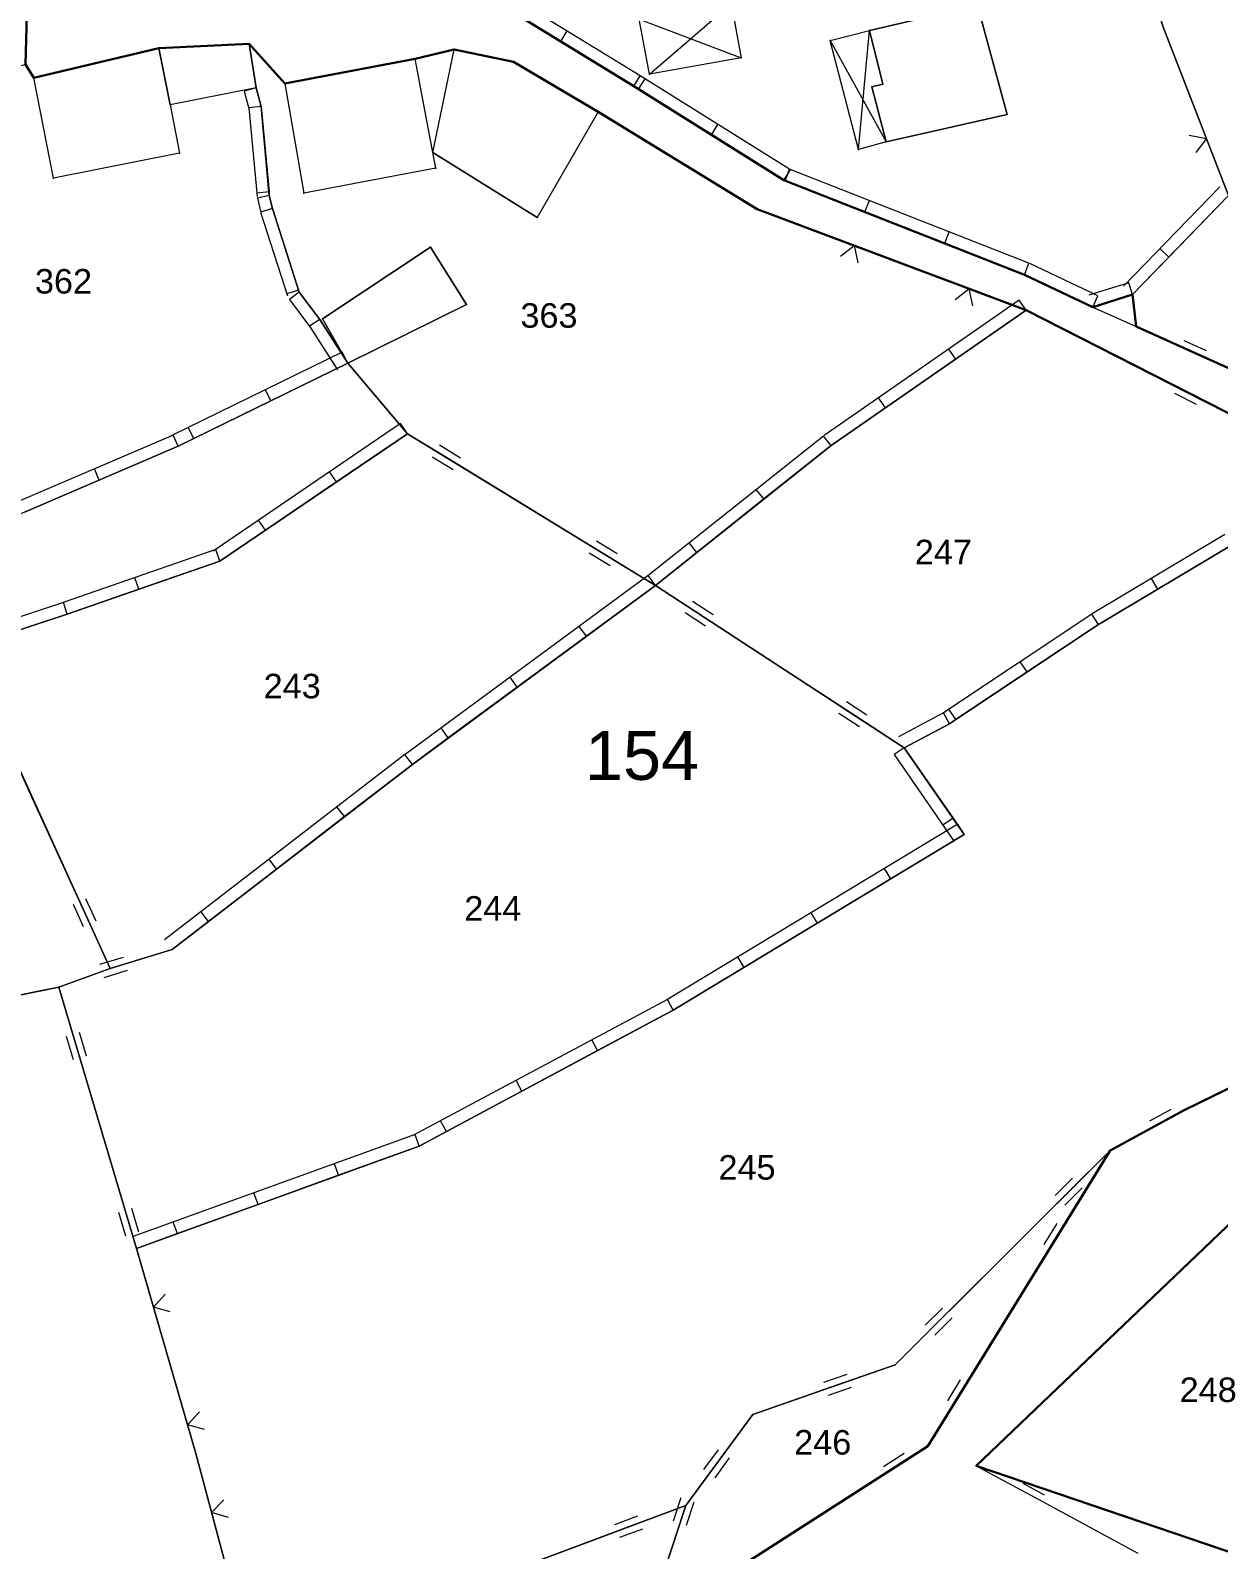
# Model space of a CAD drawing. Header units: millimetres. Extents: x 615240 to 617330, y 4151758 to 4153557.
# Drawn here: x 615600.4 to 615697.4, y 4152303.6 to 4152427.7 of the extents above; entities that cross this region are included whole.
import ezdxf
from ezdxf.xclip import XClip

# ---------------------------------------------------------------- set-up
doc = ezdxf.new("R2010")
doc.units = ezdxf.units.MM
doc.header["$XCLIPFRAME"] = 2
for name, color, linetype, lineweight in [('02_ADA_ALN_YENI', 7, 'Continuous', 30), ('02_ADA_NO_YENI', 18, 'Continuous', 0), ('03_PARSEL_ALN_ESKI', 18, 'Continuous', 0), ('03_PARSEL_ALN_YENI', 171, 'Continuous', 0), ('03_PARSEL_NO_ESKI', 5, 'Continuous', 0), ('03_PARSEL_SNR_YENI', 5, 'Continuous', 0), ('04_YAPI_ALN_TSCLSIZ', 18, 'Continuous', 0), ('04_YAPI_SNR_TSCL', 232, 'Continuous', 0), ('04_YAPI_SNR_TSCLSZ', 77, 'Continuous', 0), ('06_DETAY_SNR_KROKI', 4, 'Continuous', 0), ('07_SNRTIP_GECERLI', 30, 'Continuous', 0), ('07_SNRTIP_SABIT', 18, 'Continuous', 0), ('NOKTA_PARSEL_YENI', 30, 'Continuous', 0), ('NOKTA_YAPI_TSCL', 232, 'Continuous', 0), ('NOKTA_YAPI_TSCLSIZ', 77, 'Continuous', 0)]:
    doc.layers.add(name, color=color, linetype=linetype, lineweight=lineweight)
doc.styles.get("Standard").update_dxf_attribs({"font": 'Arial'})

# ---------------------------------------------------------------- blocks, each defined once
blk = doc.blocks.new('fggg')
at = {"layer": '02_ADA_ALN_YENI', "color": 252}
for points in [[(615700.6, 4152398.98, 0), (615690.65, 4152403.47, 0), (615690.33, 4152406.08, 0), (615687.09, 4152405.07, 0), (615681.53, 4152407.71, 0), (615661.89, 4152415.42, 0), (615649.63, 4152423.09, 0), (615640.24, 4152428.84, 0), (615632.8, 4152449.42, 0), (615643.66, 4152454.25, 0), (615651.32, 4152455.14, 0), (615654.46, 4152455.5, 0), (615668.62, 4152454.81, 0), (615685.83, 4152454.94, 0), (615699.68, 4152459.21, 0)], [(615709.6, 4152346.87, 0), (615694.57, 4152339.52, 0), (615688.51, 4152336.22, 0), (615673.64, 4152312.09, 0), (615641.71, 4152291.59, 0)], [(615600.09, 4152428.94, 0), (615599.97, 4152424.87, 0), (615600.64, 4152423.77, 0), (615610.85, 4152426.21, 0), (615618.22, 4152426.56, 0), (615621.15, 4152423.31, 0), (615631.77, 4152425.32, 0), (615634.97, 4152426.1, 0), (615639.8, 4152425.08, 0), (615646.73, 4152421.01, 0), (615646.73, 4152421.01, 0), (615659.69, 4152413.06, 0), (615681.67, 4152404.81, 0), (615699.39, 4152395.79, 0)], [(615848.81, 4152255.6, 0), (615819.7, 4152258.29, 0), (615811.54, 4152259.88, 0), (615811.54, 4152259.88, 0), (615805.41, 4152261.08, 0), (615794.13, 4152261.45, 0), (615784.08, 4152261.78, 0), (615767.75, 4152269.08, 0), (615745.86, 4152276.23, 0), (615717.91, 4152296.76, 0), (615677.59, 4152310.48, 0), (615700.42, 4152332.27, 0), (615709.66, 4152336.27, 0), (615724.34, 4152346.9, 0), (615731.99, 4152353.06, 0), (615743.07, 4152362.16, 0), (615757.02, 4152364.04, 0), (615768.63, 4152366.16, 0), (615779.1, 4152368.07, 0), (615793.31, 4152371.48, 0), (615810.34, 4152379.38, 0), (615826.8, 4152386, 0), (615843.44, 4152398.01, 0)]]:
    blk.add_polyline3d(points, dxfattribs=at)
at = {"layer": '03_PARSEL_ALN_ESKI', "color": 252}
for p in [(615603.37, 4152407.17), (615643, 4152404.38), (615675.2, 4152385.07), (615622.03, 4152374.13), (615638.42, 4152355.98), (615659.16, 4152334.84), (615696.82, 4152316.69), (615665.35, 4152312.4)]:
    blk.add_point(p, dxfattribs=at)
at = {"layer": '03_PARSEL_ALN_YENI', "color": 252}
for points in [[(615685.83, 4152454.94, 0), (615699.68, 4152459.21, 0), (615713.81, 4152461.97, 0), (615714.45, 4152456, 0), (615714.94, 4152452.37, 0), (615715.22, 4152445.93, 0), (615715.75, 4152441.88, 0), (615717.51, 4152420.98, 0), (615701.99, 4152417.02, 0), (615698.18, 4152414.17, 0), (615692.83, 4152428, 0), (615691.05, 4152434.02, 0), (615690.86, 4152435.26, 0), (615689.56, 4152442.58, 0), (615686.23, 4152454.13, 0), (615685.83, 4152454.94, 0)], [(615668.62, 4152454.81, 0), (615685.83, 4152454.94, 0), (615686.23, 4152454.13, 0), (615689.56, 4152442.58, 0), (615690.86, 4152435.26, 0), (615691.05, 4152434.02, 0), (615692.83, 4152428, 0), (615698.18, 4152414.17, 0), (615690.33, 4152406.08, 0), (615687.09, 4152405.07, 0), (615681.53, 4152407.71, 0), (615661.89, 4152415.42, 0), (615649.63, 4152423.09, 0), (615640.24, 4152428.84, 0), (615655.23, 4152432.29, 0), (615651.32, 4152455.14, 0), (615654.46, 4152455.5, 0), (615668.62, 4152454.81, 0)], [(615594.28, 4152388.68, 0), (615591.49, 4152402.88, 0), (615591.16, 4152406.28, 0), (615585.01, 4152415.28, 0), (615589.56, 4152422.81, 0), (615599.97, 4152424.87, 0), (615600.64, 4152423.77, 0), (615610.85, 4152426.21, 0), (615618.22, 4152426.56, 0), (615618.79, 4152422.96, 0), (615619.2, 4152421.43, 0), (615619.87, 4152414.18, 0), (615620.12, 4152413.12, 0), (615622.31, 4152406.28, 0), (615623.99, 4152404.06, 0), (615626.27, 4152400.48, 0), (615612.42, 4152393.7, 0), (615599.9, 4152388.32, 0), (615597.74, 4152387.4, 0), (615594.55, 4152386.42, 0), (615594.28, 4152388.68, 0)], [(615651.4, 4152382.35, 0), (615631.15, 4152394.72, 0), (615626.27, 4152400.48, 0), (615623.99, 4152404.06, 0), (615622.31, 4152406.28, 0), (615620.12, 4152413.12, 0), (615619.87, 4152414.18, 0), (615619.2, 4152421.43, 0), (615618.79, 4152422.96, 0), (615618.22, 4152426.56, 0), (615621.15, 4152423.31, 0), (615631.77, 4152425.32, 0), (615634.97, 4152426.1, 0), (615639.8, 4152425.08, 0), (615646.73, 4152421.01, 0), (615659.69, 4152413.06, 0), (615681.67, 4152404.81, 0), (615665.73, 4152393.76, 0), (615651.4, 4152382.35, 0)], [(615767.86, 4152371.65, 0), (615748.62, 4152379.49, 0), (615727.68, 4152390.42, 0), (615719.24, 4152393.7, 0), (615711.92, 4152394.33, 0), (615700.6, 4152398.98, 0), (615690.65, 4152403.47, 0), (615690.33, 4152406.08, 0), (615698.18, 4152414.17, 0), (615701.99, 4152417.02, 0), (615717.51, 4152420.98, 0), (615725.88, 4152423.17, 0), (615732.16, 4152423.39, 0), (615739.69, 4152423.64, 0), (615749.88, 4152421.02, 0), (615753.17, 4152419.85, 0), (615767.84, 4152420.4, 0), (615768.38, 4152397.34, 0), (615775.99, 4152373.46, 0), (615767.86, 4152371.65, 0)], [(615681.67, 4152404.81, 0), (615699.39, 4152395.79, 0), (615706.38, 4152392.06, 0), (615698.41, 4152385.64, 0), (615687.57, 4152379.16, 0), (615675.39, 4152371.06, 0), (615671.7, 4152369.1, 0), (615651.4, 4152382.35, 0), (615665.73, 4152393.76, 0), (615681.67, 4152404.81, 0)], [(615603.37, 4152380, 0), (615615.84, 4152384.32, 0), (615631.15, 4152394.72, 0), (615651.4, 4152382.35, 0), (615631.55, 4152367.74, 0), (615611.93, 4152352.62, 0), (615606.88, 4152351.07, 0), (615594.97, 4152377.23, 0), (615603.37, 4152380, 0)], [(615609.02, 4152328.23, 0), (615632.11, 4152336.58, 0), (615652.85, 4152347.67, 0), (615676.61, 4152362.01, 0), (615671.7, 4152369.1, 0), (615675.39, 4152371.06, 0), (615687.57, 4152379.16, 0), (615698.41, 4152385.64, 0), (615705.29, 4152363.44, 0), (615709.6, 4152346.87, 0), (615694.57, 4152339.52, 0), (615688.51, 4152336.22, 0), (615670.97, 4152318.73, 0), (615659.34, 4152314.67, 0), (615653.88, 4152307.25, 0), (615634.7, 4152300.07, 0), (615622.56, 4152296.17, 0), (615617.88, 4152296.52, 0), (615613.87, 4152311.5, 0), (615609.02, 4152328.23, 0)], [(615611.93, 4152352.62, 0), (615631.55, 4152367.74, 0), (615651.4, 4152382.35, 0), (615671.7, 4152369.1, 0), (615676.61, 4152362.01, 0), (615652.85, 4152347.67, 0), (615632.11, 4152336.58, 0), (615609.02, 4152328.23, 0), (615602.68, 4152349.55, 0), (615606.88, 4152351.07, 0), (615611.93, 4152352.62, 0)], [(615603.74, 4152271.38, 0), (615598.9, 4152279.84, 0), (615591.83, 4152284.91, 0), (615585.82, 4152292.53, 0), (615575.18, 4152306.37, 0), (615571.94, 4152312.25, 0), (615585.77, 4152333.12, 0), (615592.48, 4152343.11, 0), (615592.2, 4152347.43, 0), (615602.68, 4152349.55, 0), (615609.02, 4152328.23, 0), (615613.87, 4152311.5, 0), (615617.88, 4152296.52, 0), (615622.56, 4152296.17, 0), (615634.7, 4152300.07, 0), (615653.88, 4152307.25, 0), (615652.15, 4152302.02, 0), (615644.64, 4152297.36, 0), (615641.71, 4152291.59, 0), (615637.16, 4152272.79, 0), (615624.99, 4152249.29, 0), (615616.3, 4152249.79, 0), (615603.74, 4152271.38, 0)], [(615688.51, 4152336.22, 0), (615673.64, 4152312.09, 0), (615641.71, 4152291.59, 0), (615644.64, 4152297.36, 0), (615652.15, 4152302.02, 0), (615653.88, 4152307.25, 0), (615659.34, 4152314.67, 0), (615670.97, 4152318.73, 0), (615688.51, 4152336.22, 0)], [(615717.91, 4152296.76, 0), (615677.59, 4152310.48, 0), (615700.42, 4152332.27, 0), (615709.66, 4152336.27, 0), (615714.75, 4152315.79, 0), (615717.91, 4152296.76, 0)]]:
    blk.add_polyline3d(points, close=True, dxfattribs=at)
blk.add_polyline3d([(615599.9, 4152388.32, 0), (615612.42, 4152393.7, 0), (615626.27, 4152400.48, 0), (615631.15, 4152394.72, 0), (615615.84, 4152384.32, 0), (615603.37, 4152380, 0), (615594.97, 4152377.23, 0), (615606.88, 4152351.07, 0), (615602.68, 4152349.55, 0), (615592.2, 4152347.43, 0)], dxfattribs=at)
at = {"layer": '03_PARSEL_SNR_YENI', "color": 252}
for p, q in [((615618.79, 4152422.96, 0.95), (615617.82, 4152422.7, 0.95)), ((615617.82, 4152422.7, 0.95), (615618.24, 4152421.17, 0.95)), ((615618.79, 4152422.96, 0.95), (615619.2, 4152421.43, 0.95)), ((615619.2, 4152421.43, 0.95), (615618.21, 4152421.34, 0.95)), ((615618.21, 4152421.34, 0.95), (615618.88, 4152414.08, 0.95)), ((615619.2, 4152421.43, 0.95), (615619.85, 4152414.46, 0.95)), ((615619.85, 4152414.46, 0.95), (615618.85, 4152414.37, 0.95)), ((615619.87, 4152414.18, 0.95), (615618.9, 4152413.95, 0.95)), ((615618.9, 4152413.95, 0.95), (615619.14, 4152412.89, 0.95)), ((615619.85, 4152414.46, 0.95), (615619.87, 4152414.18, 0.95)), ((615619.87, 4152414.18, 0.95), (615620.12, 4152413.12, 0.95)), ((615620.12, 4152413.12, 0.95), (615619.16, 4152412.81, 0.95)), ((615619.16, 4152412.81, 0.95), (615621.36, 4152405.98, 0.95)), ((615620.12, 4152413.12, 0.95), (615622.26, 4152406.45, 0.95)), ((615622.26, 4152406.45, 0.95), (615621.31, 4152406.15, 0.95)), ((615622.31, 4152406.28, 0.95), (615621.52, 4152405.68, 0.95)), ((615622.26, 4152406.45, 0.95), (615622.31, 4152406.28, 0.95)), ((615622.31, 4152406.28, 0.95), (615623.99, 4152404.06, 0.95)), ((615621.52, 4152405.68, 0.95), (615623.19, 4152403.45, 0.95)), ((615681.1, 4152405.63, 0.95), (615665.16, 4152394.58, 0.95)), ((615681.67, 4152404.81, 0.95), (615675.92, 4152400.82, 0.95)), ((615681.67, 4152404.81, 0.95), (615681.1, 4152405.63, 0.95)), ((615686.02, 4152402.59, 0.95), (615681.67, 4152404.81, 0.95)), ((615687.09, 4152405.07, 0.95), (615690.65, 4152403.47, 0.95)), ((615623.99, 4152404.06, 0.95), (615623.15, 4152403.52, 0.95)), ((615623.15, 4152403.52, 0.95), (615625.43, 4152399.95, 0.95)), ((615623.99, 4152404.06, 0.95), (615626.27, 4152400.48, 0.95)), ((615694.94, 4152398.06, 0.95), (615686.02, 4152402.59, 0.95)), ((615690.65, 4152403.47, 0.95), (615695.21, 4152401.41, 0.95)), ((615694.53, 4152402.33, 0.95), (615696.35, 4152401.51, 0.95)), ((615625.83, 4152401.38, 0.95), (615611.98, 4152394.6, 0.95)), ((615626.27, 4152400.48, 0.95), (615625.83, 4152401.38, 0.95)), ((615675.92, 4152400.82, 0.95), (615675.35, 4152401.64, 0.95)), ((615695.21, 4152401.41, 0.95), (615700.6, 4152398.98, 0.95)), ((615626.27, 4152400.48, 0.95), (615619.99, 4152397.41, 0.95)), ((615631.15, 4152394.72, 636.27), (615626.27, 4152400.48, 639.78)), ((615675.92, 4152400.82, 0.95), (615670.17, 4152396.83, 0.95)), ((615619.99, 4152397.41, 0.95), (615613.7, 4152394.33, 0.95)), ((615619.99, 4152397.41, 0.95), (615619.55, 4152398.3, 0.95)), ((615670.17, 4152396.83, 0.95), (615669.6, 4152397.65, 0.95)), ((615695.57, 4152397.1, 0.95), (615693.79, 4152398.01, 0.95)), ((615699.39, 4152395.79, 0.95), (615694.94, 4152398.06, 0.95)), ((615670.17, 4152396.83, 0.95), (615665.73, 4152393.76, 0.95)), ((615613.7, 4152394.33, 0.95), (615613.26, 4152395.23, 0.95)), ((615630.58, 4152395.55, 0.95), (615615.28, 4152385.15, 0.95)), ((615631.15, 4152394.72, 0.95), (615630.58, 4152395.55, 0.95)), ((615612.03, 4152394.62, 0.95), (615599.51, 4152389.24, 0.95)), ((615612.42, 4152393.7, 0.95), (615605.99, 4152390.94, 0.95)), ((615612.42, 4152393.7, 0.95), (615612.03, 4152394.62, 0.95)), ((615613.7, 4152394.33, 0.95), (615612.42, 4152393.7, 0.95)), ((615631.15, 4152394.72, 0.95), (615625.35, 4152390.79, 0.95)), ((615634.33, 4152392.78, 0.95), (615631.15, 4152394.72, 0.95)), ((615635.48, 4152392.73, 0.95), (615633.77, 4152393.78, 0.95)), ((615665.11, 4152394.54, 0.95), (615650.77, 4152383.13, 0.95)), ((615665.73, 4152393.76, 0.95), (615660.25, 4152389.4, 0.95)), ((615665.73, 4152393.76, 0.95), (615665.11, 4152394.54, 0.95)), ((615634.89, 4152391.77, 0.95), (615633.18, 4152392.82, 0.95)), ((615638.6, 4152390.17, 0.95), (615634.33, 4152392.78, 0.95)), ((615605.99, 4152390.94, 0.95), (615605.6, 4152391.86, 0.95)), ((615625.35, 4152390.79, 0.95), (615624.79, 4152391.62, 0.95)), ((615605.99, 4152390.94, 0.95), (615599.9, 4152388.32, 0.95)), ((615625.35, 4152390.79, 0.95), (615619.56, 4152386.86, 0.95)), ((615647.13, 4152384.95, 0.95), (615638.6, 4152390.17, 0.95)), ((615660.25, 4152389.4, 0.95), (615659.63, 4152390.18, 0.95)), ((615660.25, 4152389.4, 0.95), (615654.78, 4152385.04, 0.95)), ((615619.56, 4152386.86, 0.95), (615619, 4152387.68, 0.95)), ((615619.56, 4152386.86, 0.95), (615615.84, 4152384.32, 0.95)), ((615697.89, 4152386.5, 0.95), (615687.05, 4152380.02, 0.95)), ((615615.51, 4152385.27, 0.95), (615603.04, 4152380.94, 0.95)), ((615615.84, 4152384.32, 0.95), (615615.51, 4152385.27, 0.95)), ((615647.69, 4152383.95, 0.95), (615645.98, 4152384.99, 0.95)), ((615648.28, 4152384.91, 0.95), (615646.57, 4152385.95, 0.95)), ((615651.4, 4152382.35, 0.95), (615647.13, 4152384.95, 0.95)), ((615654.78, 4152385.04, 0.95), (615651.4, 4152382.35, 0.95)), ((615654.78, 4152385.04, 0.95), (615654.16, 4152385.82, 0.95)), ((615698.41, 4152385.64, 0.95), (615692.4, 4152382.05, 0.95)), ((615615.84, 4152384.32, 0.95), (615609.22, 4152382.03, 0.95)), ((615609.22, 4152382.03, 0.95), (615608.9, 4152382.97, 0.95)), ((615650.8, 4152383.15, 0.95), (615630.95, 4152368.55, 0.95)), ((615651.4, 4152382.35, 0.95), (615650.8, 4152383.15, 0.95)), ((615692.4, 4152382.05, 0.95), (615691.89, 4152382.91, 0.95)), ((615609.22, 4152382.03, 0.95), (615603.37, 4152380, 0.95)), ((615651.4, 4152382.35, 0.95), (615645.76, 4152378.2, 0.95)), ((615654.95, 4152380.03, 0.95), (615651.4, 4152382.35, 0.95)), ((615692.4, 4152382.05, 0.95), (615687.57, 4152379.16, 0.95)), ((615603.06, 4152380.95, 0.95), (615594.66, 4152378.18, 0.95)), ((615603.37, 4152380, 0.95), (615596.72, 4152377.81, 0.95)), ((615603.37, 4152380, 0.95), (615603.06, 4152380.95, 0.95)), ((615655.48, 4152379.01, 0.95), (615653.81, 4152380.1, 0.95)), ((615656.1, 4152379.95, 0.95), (615654.42, 4152381.04, 0.95)), ((615659.14, 4152377.29, 0.95), (615654.95, 4152380.03, 0.95)), ((615687.01, 4152379.99, 0.95), (615674.84, 4152371.9, 0.95)), ((615687.57, 4152379.16, 0.95), (615687.01, 4152379.99, 0.95)), ((615645.76, 4152378.2, 0.95), (615645.17, 4152379, 0.95)), ((615687.57, 4152379.16, 0.95), (615681.74, 4152375.28, 0.95)), ((615645.76, 4152378.2, 0.95), (615640.12, 4152374.05, 0.95)), ((615667.52, 4152371.83, 0.95), (615659.14, 4152377.29, 0.95)), ((615681.74, 4152375.28, 0.95), (615675.91, 4152371.41, 0.95)), ((615681.74, 4152375.28, 0.95), (615681.18, 4152376.12, 0.95)), ((615640.12, 4152374.05, 0.95), (615634.48, 4152369.9, 0.95)), ((615640.12, 4152374.05, 0.95), (615639.53, 4152374.85, 0.95)), ((615668.66, 4152371.75, 0.95), (615666.99, 4152372.85, 0.95)), ((615668.05, 4152370.81, 0.95), (615666.37, 4152371.9, 0.95)), ((615671.7, 4152369.1, 0.95), (615667.52, 4152371.83, 0.95)), ((615674.92, 4152371.95, 0.95), (615671.23, 4152369.98, 0.95)), ((615675.39, 4152371.06, 0.95), (615674.92, 4152371.95, 0.95)), ((615675.91, 4152371.41, 0.95), (615675.36, 4152372.24, 0.95)), ((615675.91, 4152371.41, 0.95), (615675.39, 4152371.06, 0.95)), ((615634.48, 4152369.9, 0.95), (615633.89, 4152370.71, 0.95)), ((615675.39, 4152371.06, 0.95), (615671.7, 4152369.1, 0.95)), ((615600.66, 4152364.72, 0.95), (615598.59, 4152369.28, 0.95)), ((615634.48, 4152369.9, 0.95), (615631.55, 4152367.74, 0.95)), ((615671.7, 4152369.1, 0.95), (615670.88, 4152368.53, 0.95)), ((615671.7, 4152369.1, 0.95), (615675.69, 4152363.34, 0.95)), ((615630.93, 4152368.53, 0.95), (615611.31, 4152353.41, 0.95)), ((615631.55, 4152367.74, 0.95), (615626, 4152363.47, 0.95)), ((615631.55, 4152367.74, 0.95), (615630.93, 4152368.53, 0.95)), ((615670.88, 4152368.53, 0.95), (615675.79, 4152361.44, 0.95)), ((615604.8, 4152355.62, 0.95), (615600.66, 4152364.72, 0.95)), ((615626, 4152363.47, 0.95), (615625.39, 4152364.26, 0.95)), ((615626, 4152363.47, 0.95), (615620.46, 4152359.19, 0.95)), ((615676.09, 4152362.87, 0.95), (615652.33, 4152348.53, 0.95)), ((615675.69, 4152363.34, 0.95), (615674.86, 4152362.77, 0.95)), ((615675.69, 4152363.34, 0.95), (615676.61, 4152362.01, 0.95)), ((615676.61, 4152362.01, 0.95), (615676.09, 4152362.87, 0.95)), ((615676.61, 4152362.01, 0.95), (615670.61, 4152358.39, 0.95)), ((615620.46, 4152359.19, 0.95), (615614.91, 4152354.92, 0.95)), ((615620.46, 4152359.19, 0.95), (615619.85, 4152359.99, 0.95)), ((615670.61, 4152358.39, 0.95), (615670.1, 4152359.25, 0.95)), ((615670.61, 4152358.39, 0.95), (615664.62, 4152354.78, 0.95)), ((615605.73, 4152354.94, 0.95), (615604.9, 4152356.77, 0.95)), ((615604.71, 4152354.48, 0.95), (615603.88, 4152356.3, 0.95)), ((615606.88, 4152351.07, 0.95), (615604.8, 4152355.62, 0.95)), ((615614.91, 4152354.92, 0.95), (615614.3, 4152355.71, 0.95)), ((615664.62, 4152354.78, 0.95), (615664.1, 4152355.63, 0.95)), ((615614.91, 4152354.92, 0.95), (615611.93, 4152352.62, 0.95)), ((615664.62, 4152354.78, 0.95), (615658.63, 4152351.16, 0.95)), ((615607.94, 4152351.98, 0.95), (615606.02, 4152351.4, 0.95)), ((615611.93, 4152352.62, 0.95), (615607.14, 4152351.15, 0.95)), ((615658.63, 4152351.16, 0.95), (615658.11, 4152352.02, 0.95)), ((615606.88, 4152351.07, 0.95), (615602.68, 4152349.55, 0.95)), ((615608.27, 4152350.91, 0.95), (615606.35, 4152350.32, 0.95)), ((615607.14, 4152351.15, 0.95), (615606.88, 4152351.07, 0.95)), ((615658.63, 4152351.16, 0.95), (615652.85, 4152347.67, 0.95)), ((615602.68, 4152349.55, 0.95), (615597.78, 4152348.56, 0.95)), ((615602.68, 4152349.55, 0.95), (615604.1, 4152344.76, 0.95)), ((615652.37, 4152348.55, 0.95), (615631.64, 4152337.46, 0.95)), ((615652.85, 4152347.67, 0.95), (615652.37, 4152348.55, 0.95)), ((615652.85, 4152347.67, 0.95), (615646.67, 4152344.37, 0.95)), ((615603.28, 4152345.56, 0.95), (615603.85, 4152343.64, 0.95)), ((615604.36, 4152345.88, 0.95), (615604.92, 4152343.96, 0.95)), ((615646.67, 4152344.37, 0.95), (615646.2, 4152345.25, 0.95)), ((615604.1, 4152344.76, 0.95), (615606.95, 4152335.18, 0.95)), ((615646.67, 4152344.37, 0.95), (615640.5, 4152341.07, 0.95)), ((615640.5, 4152341.07, 0.95), (615640.03, 4152341.95, 0.95)), ((615694.57, 4152339.52, 0.95), (615699.06, 4152341.72, 0.95)), ((615640.5, 4152341.07, 0.95), (615634.33, 4152337.77, 0.95)), ((615691.75, 4152338.63, 0.95), (615693.51, 4152339.59, 0.95)), ((615692.9, 4152338.61, 0.95), (615694.57, 4152339.52, 0.95)), ((615634.33, 4152337.77, 0.95), (615633.86, 4152338.65, 0.95)), ((615688.51, 4152336.22, 0.95), (615692.9, 4152338.61, 0.95)), ((615631.77, 4152337.52, 0.95), (615608.68, 4152329.17, 0.95)), ((615632.11, 4152336.58, 0.95), (615625.53, 4152334.2, 0.95)), ((615632.11, 4152336.58, 0.95), (615631.77, 4152337.52, 0.95)), ((615634.33, 4152337.77, 0.95), (615632.11, 4152336.58, 0.95)), ((615684.13, 4152329.12, 0.95), (615688.51, 4152336.22, 0.95)), ((615685.13, 4152332.85, 0.95), (615688.51, 4152336.22, 0.95)), ((615606.95, 4152335.18, 0.95), (615608.38, 4152330.38, 0.95)), ((615625.53, 4152334.2, 0.95), (615618.95, 4152331.82, 0.95)), ((615625.53, 4152334.2, 0.95), (615625.19, 4152335.14, 0.95)), ((615681.59, 4152329.32, 0.95), (615685.13, 4152332.85, 0.95)), ((615684.03, 4152332.54, 0.95), (615685.44, 4152333.95, 0.95)), ((615684.82, 4152331.75, 0.95), (615686.24, 4152333.16, 0.95)), ((615618.95, 4152331.82, 0.95), (615612.37, 4152329.44, 0.95)), ((615618.95, 4152331.82, 0.95), (615618.61, 4152332.76, 0.95)), ((615607.55, 4152331.18, 0.95), (615608.12, 4152329.26, 0.95)), ((615608.38, 4152330.38, 0.95), (615609.02, 4152328.23, 0.95)), ((615608.63, 4152331.5, 0.95), (615609.2, 4152329.59, 0.95)), ((615612.37, 4152329.44, 0.95), (615612.03, 4152330.38, 0.95)), ((615612.37, 4152329.44, 0.95), (615609.02, 4152328.23, 0.95)), ((615674.51, 4152322.26, 0.95), (615681.59, 4152329.32, 0.95)), ((615681.51, 4152324.86, 0.95), (615684.13, 4152329.12, 0.95)), ((615683.13, 4152328.56, 0.95), (615684.18, 4152330.26, 0.95)), ((615609.02, 4152328.23, 0.95), (615610.41, 4152323.42, 0.95)), ((615610.41, 4152323.42, 0.95), (615611.37, 4152324.48, 0.95)), ((615676.26, 4152316.35, 0.95), (615681.51, 4152324.86, 0.95)), ((615611.79, 4152323.04, 0.95), (615610.41, 4152323.42, 0.95)), ((615610.41, 4152323.42, 0.95), (615611.8, 4152318.62, 0.95)), ((615673.41, 4152321.95, 0.95), (615674.82, 4152323.36, 0.95)), ((615670.97, 4152318.73, 0.95), (615674.51, 4152322.26, 0.95)), ((615674.2, 4152321.15, 0.95), (615675.62, 4152322.56, 0.95)), ((615611.8, 4152318.62, 0.95), (615613.2, 4152313.82, 0.95)), ((615667.01, 4152317.94, 0.95), (615665.12, 4152317.28, 0.95)), ((615670.97, 4152318.73, 0.95), (615666.25, 4152317.08, 0.95)), ((615666.25, 4152317.08, 0.95), (615659.34, 4152314.67, 0.95)), ((615667.38, 4152316.88, 0.95), (615665.49, 4152316.22, 0.95)), ((615675.26, 4152315.79, 0.95), (615676.31, 4152317.49, 0.95)), ((615673.64, 4152312.09, 0.95), (615676.26, 4152316.35, 0.95)), ((615613.2, 4152313.82, 0.95), (615614.16, 4152314.88, 0.95)), ((615659.34, 4152314.67, 0.95), (615656.38, 4152310.65, 0.95)), ((615614.58, 4152313.44, 0.95), (615613.2, 4152313.82, 0.95)), ((615613.2, 4152313.82, 0.95), (615613.87, 4152311.5, 0.95)), ((615656.52, 4152311.79, 0.95), (615655.33, 4152310.17, 0.95)), ((615671.16, 4152310.5, 0.95), (615673.64, 4152312.09, 0.95)), ((615613.87, 4152311.5, 0.95), (615615.16, 4152306.67, 0.95)), ((615656.38, 4152310.65, 0.95), (615653.88, 4152307.25, 0.95)), ((615657.42, 4152311.12, 0.95), (615656.24, 4152309.51, 0.95)), ((615666.96, 4152307.8, 0.95), (615671.16, 4152310.5, 0.95)), ((615670.02, 4152310.43, 0.95), (615671.7, 4152311.51, 0.95)), ((615615.16, 4152306.67, 0.95), (615616.15, 4152307.71, 0.95)), ((615653.88, 4152307.25, 0.95), (615649.19, 4152305.49, 0.95)), ((615652.87, 4152305.99, 0.95), (615653.5, 4152307.89, 0.95)), ((615653.72, 4152306.76, 0.95), (615653.88, 4152307.25, 0.95)), ((615653.94, 4152305.64, 0.95), (615654.56, 4152307.54, 0.95)), ((615658.54, 4152302.4, 0.95), (615666.96, 4152307.8, 0.95)), ((615616.53, 4152306.26, 0.95), (615615.16, 4152306.67, 0.95)), ((615615.16, 4152306.67, 0.95), (615616.45, 4152301.84, 0.95)), ((615649.93, 4152306.37, 0.95), (615648.06, 4152305.67, 0.95)), ((615652.15, 4152302.02, 0.95), (615653.72, 4152306.76, 0.95)), ((615649.19, 4152305.49, 0.95), (615639.83, 4152301.99, 0.95)), ((615650.33, 4152305.32, 0.95), (615648.45, 4152304.62, 0.95))]:
    blk.add_line(p, q, dxfattribs=at)
for p in [(615618.79, 4152422.96, 637.15), (615619.2, 4152421.43, 640.11), (615619.2, 4152421.43, 640.11), (615619.87, 4152414.18, 639.37), (615619.87, 4152414.18, 639.37), (615620.12, 4152413.12, 639.66), (615620.12, 4152413.12, 639.66), (615622.31, 4152406.28, 638.84), (615622.31, 4152406.28, 638.84), (615681.67, 4152404.81, 631.5), (615681.67, 4152404.81, 631.5), (615687.09, 4152405.07, 630.09), (615623.99, 4152404.06, 639.13), (615623.99, 4152404.06, 639.13), (615690.65, 4152403.47, 630.09), (615690.65, 4152403.47, 627.9), (615626.27, 4152400.48, 639.78), (615626.27, 4152400.48, 639.78), (615612.42, 4152393.7, 636.37), (615612.42, 4152393.7, 636.37), (615631.15, 4152394.72, 636.27), (615631.15, 4152394.72, 631.32), (615665.73, 4152393.76, 631.31), (615665.73, 4152393.76, 631.31), (615615.84, 4152384.32, 636.79), (615615.84, 4152384.32, 636.79), (615651.4, 4152382.35, 630.54), (615651.4, 4152382.35, 630.54), (615651.4, 4152382.35, 630.54), (615651.4, 4152382.35, 630.54), (615603.37, 4152380, 635.88), (615603.37, 4152380, 635.88), (615687.57, 4152379.16, 624.94), (615687.57, 4152379.16, 624.94), (615675.39, 4152371.06, 626.95), (615675.39, 4152371.06, 626.95), (615671.7, 4152369.1, 625.55), (615671.7, 4152369.1, 625.55), (615671.7, 4152369.1, 625.55), (615631.55, 4152367.74, 630.72), (615631.55, 4152367.74, 630.72), (615676.61, 4152362.01, 625.05), (615676.61, 4152362.01, 625.05), (615611.93, 4152352.62, 630.6), (615611.93, 4152352.62, 630.6), (615606.88, 4152351.07, 629.54), (615606.88, 4152351.07, 629.54), (615606.88, 4152351.07, 629.54), (615602.68, 4152349.55, 630.14), (615602.68, 4152349.55, 630.14), (615602.68, 4152349.55, 630.14), (615652.85, 4152347.67, 625.29), (615652.85, 4152347.67, 625.29), (615694.57, 4152339.52, 621.53), (615694.57, 4152339.52, 621.53), (615632.11, 4152336.58, 625.14), (615632.11, 4152336.58, 625.14), (615688.51, 4152336.22, 621.51), (615688.51, 4152336.22, 621.51), (615688.51, 4152336.22, 621.51), (615609.02, 4152328.23, 625), (615609.02, 4152328.23, 625), (615609.02, 4152328.23, 625), (615670.97, 4152318.73, 620.9), (615670.97, 4152318.73, 620.9), (615659.34, 4152314.67, 621.14), (615659.34, 4152314.67, 621.14), (615673.64, 4152312.09, 617.78), (615673.64, 4152312.09, 617.78), (615613.87, 4152311.5, 621.28), (615613.87, 4152311.5, 621.28), (615653.88, 4152307.25, 620.67), (615653.88, 4152307.25, 620.67), (615653.88, 4152307.25, 620.67)]:
    blk.add_point(p, dxfattribs=at)
at = {"layer": '04_YAPI_ALN_TSCLSIZ', "color": 252}
for points in [[(615680.1, 4152420.78, 0), (615670.23, 4152418.54, 0), (615669.06, 4152423.04, 0), (615669.97, 4152423.27, 0), (615668.87, 4152427.64, 0), (615677.7, 4152429.69, 0), (615680.1, 4152420.78, 0)], [(615611.77, 4152421.57, 0), (615610.85, 4152426.21, 0), (615618.22, 4152426.56, 0), (615618.79, 4152422.96, 0), (615611.77, 4152421.57, 0)], [(615639.8, 4152425.08, 0), (615646.73, 4152421.01, 0), (615641.73, 4152412.38, 0), (615633.22, 4152417.67, 0), (615634.97, 4152426.1, 0), (615639.8, 4152425.08, 0)], [(615626.27, 4152400.48, 0), (615624.21, 4152404.1, 0), (615633.02, 4152409.95, 0), (615635.97, 4152405.27, 0), (615626.27, 4152400.48, 0)]]:
    blk.add_polyline3d(points, close=True, dxfattribs=at)
at = {"layer": '04_YAPI_SNR_TSCL', "color": 252}
for p, q in [((615600.64, 4152423.77, 640.64), (615610.85, 4152426.21, 638.94)), ((615610.85, 4152426.21, 638.94), (615611.77, 4152421.57, 641.21)), ((615621.15, 4152423.31, 637.66), (615631.77, 4152425.32, 638.56)), ((615633.22, 4152417.67), (615631.77, 4152425.32, 638.56)), ((615602.26, 4152415.6, 640.49), (615600.64, 4152423.77, 640.64)), ((615621.15, 4152423.31, 637.66), (615622.68, 4152414.36, 636.57)), ((615611.77, 4152421.57, 638.94), (615612.55, 4152417.64, 641.21)), ((615612.55, 4152417.64, 641.21), (615602.26, 4152415.6, 640.49)), ((615633.46, 4152416.4, 639.37), (615622.68, 4152414.36, 636.57))]:
    blk.add_line(p, q, dxfattribs=at)
at = {"layer": '04_YAPI_SNR_TSCLSZ', "color": 252}
for p, q in [((615650.91, 4152424.07, 637.26), (615657.59, 4152429.81, 640.2)), ((615657.59, 4152429.81, 640.2), (615658.4, 4152425.41, 636.17)), ((615677.7, 4152429.69, 635.96), (615668.87, 4152427.64, 635.92)), ((615680.1, 4152420.78, 634.94), (615677.7, 4152429.69, 635.96)), ((615650.06, 4152428.57, 639.72), (615658.4, 4152425.41, 636.17)), ((615650.91, 4152424.07, 637.26), (615650.06, 4152428.57, 639.72)), ((615665.67, 4152426.83, 635.1), (615668.87, 4152427.64, 635.92)), ((615667.96, 4152417.93, 634.5), (615668.87, 4152427.64, 635.92)), ((615668.87, 4152427.64, 635.92), (615669.97, 4152423.27, 637.01)), ((615610.85, 4152426.21, 638.94), (615618.22, 4152426.56, 638.62)), ((615618.22, 4152426.56, 638.62), (615618.79, 4152422.96, 637.15)), ((615633.22, 4152417.67), (615634.97, 4152426.1, 637.92)), ((615634.97, 4152426.1, 637.92), (615639.8, 4152425.08, 638.78)), ((615667.96, 4152417.93, 634.5), (615665.67, 4152426.83, 635.1)), ((615665.67, 4152426.83, 635.1), (615670.23, 4152418.54, 635.8)), ((615639.8, 4152425.08, 638.78), (615646.73, 4152421.01, 636.03)), ((615658.4, 4152425.41, 636.17), (615650.91, 4152424.07, 637.26)), ((615618.79, 4152422.96, 637.15), (615611.77, 4152421.57, 640.17)), ((615669.97, 4152423.27, 637.01), (615669.06, 4152423.04, 636.23)), ((615669.06, 4152423.04, 636.23), (615670.23, 4152418.54, 635.8)), ((615646.73, 4152421.01, 636.03), (615641.73, 4152412.38, 636.14)), ((615670.23, 4152418.54, 635.8), (615680.1, 4152420.78, 634.94)), ((615670.23, 4152418.54, 635.8), (615667.96, 4152417.93, 634.5)), ((615633.22, 4152417.67), (615641.73, 4152412.38, 636.14)), ((615633.46, 4152416.4, 639.37), (615633.22, 4152417.67)), ((615633.02, 4152409.95, 636.48), (615624.21, 4152404.1, 636.76)), ((615635.97, 4152405.27, 636.1), (615633.02, 4152409.95, 636.48)), ((615626.27, 4152400.48, 639.78), (615635.97, 4152405.27, 636.1)), ((615624.21, 4152404.1, 636.76), (615626.27, 4152400.48, 639.78))]:
    blk.add_line(p, q, dxfattribs=at)
at = {"layer": '06_DETAY_SNR_KROKI', "color": 252}
for p, q in [((615650.15, 4152423.94, 0.95), (615640.76, 4152429.69, 0.95)), ((615643.66, 4152426.74, 0.95), (615640.24, 4152428.84, 0.95)), ((615643.66, 4152426.74, 0.95), (615644.18, 4152427.6, 0.95)), ((615694.57, 4152423.5, 0.95), (615692.83, 4152428, 0.95)), ((615649.63, 4152423.09, 0.95), (615643.66, 4152426.74, 0.95)), ((615649.63, 4152423.09, 0.95), (615650.15, 4152423.94, 0.95)), ((615650.02, 4152422.84, 0.95), (615650.55, 4152423.69, 0.95)), ((615662.42, 4152416.26, 0.95), (615650.16, 4152423.93, 0.95)), ((615696.37, 4152418.83, 0.95), (615694.57, 4152423.5, 0.95)), ((615650.02, 4152422.84, 0.95), (615649.63, 4152423.09, 0.95)), ((615655.96, 4152419.13, 0.95), (615650.02, 4152422.84, 0.95)), ((615655.96, 4152419.13, 0.95), (615656.49, 4152419.98, 0.95)), ((615661.89, 4152415.42, 0.95), (615655.96, 4152419.13, 0.95)), ((615694.96, 4152419.09, 0.95), (615696.37, 4152418.83, 0.95)), ((615696.37, 4152418.83, 0.95), (615695.51, 4152417.69, 0.95)), ((615698.18, 4152414.17, 0.95), (615696.37, 4152418.83, 0.95)), ((615661.89, 4152415.42, 0.95), (615662.42, 4152416.26, 0.95)), ((615661.98, 4152415.38, 0.95), (615662.34, 4152416.31, 0.95)), ((615681.89, 4152408.64, 0.95), (615662.26, 4152416.35, 0.95)), ((615661.98, 4152415.38, 0.95), (615661.89, 4152415.42, 0.95)), ((615668.49, 4152412.83, 0.95), (615661.98, 4152415.38, 0.95)), ((615697.46, 4152414.87, 0.95), (615689.61, 4152406.78, 0.95)), ((615668.49, 4152412.83, 0.95), (615668.86, 4152413.76, 0.95)), ((615698.18, 4152414.17, 0.95), (615693.3, 4152409.15, 0.95)), ((615662.95, 4152411.84, 0.95), (615659.69, 4152413.06, 0.95)), ((615675.01, 4152410.27, 0.95), (615668.49, 4152412.83, 0.95)), ((615667.63, 4152410.08, 0.95), (615662.95, 4152411.84, 0.95)), ((615675.01, 4152410.27, 0.95), (615675.38, 4152411.2, 0.95)), ((615666.5, 4152409.21, 0.95), (615667.63, 4152410.08, 0.95)), ((615672.31, 4152408.32, 0.95), (615667.63, 4152410.08, 0.95)), ((615667.63, 4152410.08, 0.95), (615667.91, 4152408.68, 0.95)), ((615681.53, 4152407.71, 0.95), (615675.01, 4152410.27, 0.95)), ((615693.3, 4152409.15, 0.95), (615692.58, 4152409.84, 0.95)), ((615681.53, 4152407.71, 0.95), (615681.89, 4152408.64, 0.95)), ((615687.52, 4152405.97, 0.95), (615681.96, 4152408.62, 0.95)), ((615693.3, 4152409.15, 0.95), (615690.33, 4152406.08, 0.95)), ((615676.99, 4152406.56, 0.95), (615672.31, 4152408.32, 0.95)), ((615687.09, 4152405.07, 0.95), (615681.53, 4152407.71, 0.95)), ((615675.86, 4152405.69, 0.95), (615676.99, 4152406.56, 0.95)), ((615681.67, 4152404.81, 0.95), (615676.99, 4152406.56, 0.95)), ((615676.99, 4152406.56, 0.95), (615677.27, 4152405.16, 0.95)), ((615690.03, 4152407.04, 0.95), (615686.79, 4152406.03, 0.95)), ((615690.33, 4152406.08, 0.95), (615687.09, 4152405.07, 0.95)), ((615690.33, 4152406.08, 0.95), (615690.03, 4152407.04, 0.95)), ((615687.09, 4152405.07, 0.95), (615687.52, 4152405.97, 0.95)), ((615677.59, 4152310.48, 0.95), (615681.99, 4152308.1, 0.95)), ((615681.38, 4152309.07, 0.95), (615683.14, 4152308.12, 0.95)), ((615681.99, 4152308.1, 0.95), (615690.79, 4152303.35, 0.95))]:
    blk.add_line(p, q, dxfattribs=at)
for p in [(615649.63, 4152423.09, 636.08), (615649.63, 4152423.09, 636.08), (615661.89, 4152415.42, 633.84), (615661.89, 4152415.42, 633.84), (615659.69, 4152413.06, 635.38), (615681.53, 4152407.71, 631.37), (615681.53, 4152407.71, 631.37), (615690.33, 4152406.08, 630.05), (615690.33, 4152406.08, 630.05), (615681.67, 4152404.81, 631.5), (615687.09, 4152405.07, 630.09), (615687.09, 4152405.07, 630.09), (615677.59, 4152310.48, 614.56)]:
    blk.add_point(p, dxfattribs=at)
at = {"layer": '07_SNRTIP_GECERLI', "color": 252}
for points in [[(615599.97, 4152424.87, 641.59), (615600.64, 4152423.77, 0)], [(615690.65, 4152403.47, 0), (615690.33, 4152406.08, 630.05)], [(615677.59, 4152310.48, 614.56), (615717.91, 4152296.76, 0)]]:
    blk.add_polyline3d(points, dxfattribs=at)
at = {"layer": '07_SNRTIP_SABIT', "color": 252}
for points in [[(615698.18, 4152414.17, 631.23), (615692.83, 4152428, 634.29), (615691.05, 4152434.02, 634.97), (615690.86, 4152435.26, 636.37), (615689.56, 4152442.58, 641.34), (615686.23, 4152454.13, 641.01), (615685.83, 4152454.94, 642.56)], [(615640.24, 4152428.84, 637.43), (615649.63, 4152423.09, 636.08), (615661.89, 4152415.42, 633.84), (615681.53, 4152407.71, 631.37), (615687.09, 4152405.07, 630.09), (615690.33, 4152406.08, 630.05)], [(615618.22, 4152426.56, 638.62), (615610.85, 4152426.21, 0), (615600.64, 4152423.77, 638.94)], [(615618.22, 4152426.56, 638.62), (615621.15, 4152423.31, 637.66), (615631.77, 4152425.32, 638.56), (615634.97, 4152426.1, 637.92), (615639.8, 4152425.08, 638.78), (615646.73, 4152421.01, 636.03), (615659.69, 4152413.06, 635.38), (615681.67, 4152404.81, 631.5)], [(615626.27, 4152400.48, 639.78), (615623.99, 4152404.06, 639.13), (615622.31, 4152406.28, 638.84), (615620.12, 4152413.12, 639.66), (615619.87, 4152414.18, 639.37), (615619.2, 4152421.43, 640.11), (615618.79, 4152422.96, 637.15), (615618.22, 4152426.56, 638.62)], [(615690.33, 4152406.08, 630.05), (615698.18, 4152414.17, 631.23)], [(615651.4, 4152382.35, 630.54), (615665.73, 4152393.76, 631.31), (615681.67, 4152404.81, 631.5)], [(615681.67, 4152404.81, 631.5), (615699.39, 4152395.79, 627.55), (615706.38, 4152392.06, 626.74)], [(615711.92, 4152394.33, 626.66), (615700.6, 4152398.98, 627.9), (615690.65, 4152403.47, 627.9)], [(615599.9, 4152388.32, 0), (615612.42, 4152393.7, 636.37), (615626.27, 4152400.48, 639.78)], [(615626.27, 4152400.48, 639.78), (615631.15, 4152394.72, 636.27)], [(615631.15, 4152394.72, 636.27), (615615.84, 4152384.32, 636.79), (615603.37, 4152380, 635.88), (615594.97, 4152377.23, 633.77)], [(615651.4, 4152382.35, 630.54), (615631.15, 4152394.72, 636.27)], [(615698.41, 4152385.64, 625.41), (615687.57, 4152379.16, 624.94), (615675.39, 4152371.06, 626.95), (615671.7, 4152369.1, 625.55)], [(615606.88, 4152351.07, 629.54), (615611.93, 4152352.62, 630.6), (615631.55, 4152367.74, 630.72), (615651.4, 4152382.35, 630.54)], [(615671.7, 4152369.1, 625.55), (615651.4, 4152382.35, 630.54)], [(615594.97, 4152377.23, 633.77), (615606.88, 4152351.07, 629.54)], [(615676.61, 4152362.01, 625.05), (615671.7, 4152369.1, 625.55)], [(615609.02, 4152328.23, 625), (615632.11, 4152336.58, 625.14), (615652.85, 4152347.67, 625.29), (615676.61, 4152362.01, 625.05)], [(615602.68, 4152349.55, 630.14), (615606.88, 4152351.07, 629.54)], [(615571.94, 4152312.25, 621.31), (615585.77, 4152333.12, 624.66), (615592.48, 4152343.11, 627.47), (615592.2, 4152347.43, 628.72), (615602.68, 4152349.55, 630.14)], [(615602.68, 4152349.55, 630.14), (615609.02, 4152328.23, 625)], [(615709.6, 4152346.87, 620.9), (615694.57, 4152339.52, 621.53), (615688.51, 4152336.22, 621.51)], [(615688.51, 4152336.22, 621.51), (615670.97, 4152318.73, 620.9), (615659.34, 4152314.67, 621.14), (615653.88, 4152307.25, 620.67)], [(615673.64, 4152312.09, 617.78), (615688.51, 4152336.22, 621.51)], [(615709.66, 4152336.27, 616.64), (615700.42, 4152332.27, 616.37), (615677.59, 4152310.48, 614.56)], [(615609.02, 4152328.23, 625), (615613.87, 4152311.5, 621.28), (615617.88, 4152296.52, 620.64), (615622.56, 4152296.17, 620.53), (615634.7, 4152300.07, 620.69), (615653.88, 4152307.25, 620.67)], [(615641.71, 4152291.59, 618.94), (615673.64, 4152312.09, 617.78)], [(615641.71, 4152291.59, 618.94), (615644.64, 4152297.36, 619.38), (615652.15, 4152302.02, 619.44), (615653.88, 4152307.25, 620.67)]]:
    blk.add_polyline3d(points, dxfattribs=at)
at = {"layer": 'NOKTA_PARSEL_YENI', "color": 252}
for p in [(615610.85, 4152426.21, 638.94), (615618.22, 4152426.56, 638.62), (615634.97, 4152426.1, 637.92), (615631.77, 4152425.32, 638.56), (615639.8, 4152425.08, 638.78), (615600.64, 4152423.77, 640.64), (615618.79, 4152422.96, 637.15), (615621.15, 4152423.31, 637.66), (615649.63, 4152423.09, 636.08), (615619.2, 4152421.43, 640.11), (615646.73, 4152421.01, 636.03), (615661.89, 4152415.42, 633.84), (615619.87, 4152414.18, 639.37), (615620.12, 4152413.12, 639.66), (615659.69, 4152413.06, 635.38), (615681.53, 4152407.71, 631.37), (615622.31, 4152406.28, 638.84), (615690.33, 4152406.08, 630.05), (615681.67, 4152404.81, 631.5), (615687.09, 4152405.07, 630.09), (615623.99, 4152404.06, 639.13), (615690.65, 4152403.47), (615626.27, 4152400.48, 639.78), (615612.42, 4152393.7, 636.37), (615631.15, 4152394.72, 636.27), (615665.73, 4152393.76, 631.31), (615615.84, 4152384.32, 636.79), (615651.4, 4152382.35, 630.54), (615603.37, 4152380, 635.88), (615687.57, 4152379.16, 624.94), (615675.39, 4152371.06, 626.95), (615671.7, 4152369.1, 625.55), (615631.55, 4152367.74, 630.72), (615676.61, 4152362.01, 625.05), (615611.93, 4152352.62, 630.6), (615606.88, 4152351.07, 629.54), (615602.68, 4152349.55, 630.14), (615652.85, 4152347.67, 625.29), (615694.57, 4152339.52, 621.53), (615632.11, 4152336.58, 625.14), (615688.51, 4152336.22, 621.51), (615609.02, 4152328.23, 625), (615670.97, 4152318.73, 620.9), (615659.34, 4152314.67, 621.14), (615673.64, 4152312.09, 617.78), (615613.87, 4152311.5, 621.28), (615677.59, 4152310.48, 614.56), (615653.88, 4152307.25, 620.67)]:
    blk.add_point(p, dxfattribs=at)
at = {"layer": 'NOKTA_YAPI_TSCL', "color": 252}
for p in [(615611.77, 4152421.57), (615612.55, 4152417.64, 641.21), (615633.22, 4152417.67), (615633.46, 4152416.4), (615602.26, 4152415.6), (615622.68, 4152414.36, 636.57)]:
    blk.add_point(p, dxfattribs=at)
at = {"layer": 'NOKTA_YAPI_TSCLSIZ', "color": 252}
for p in [(615668.87, 4152427.64, 635.92), (615665.67, 4152426.83, 635.1), (615658.4, 4152425.41, 636.17), (615650.91, 4152424.07, 637.26), (615669.06, 4152423.04, 636.23), (615669.97, 4152423.27), (615680.1, 4152420.78, 634.94), (615670.23, 4152418.54, 635.8), (615667.96, 4152417.93, 634.5), (615641.73, 4152412.38, 636.14), (615633.02, 4152409.95, 636.48), (615635.97, 4152405.27, 636.1), (615624.21, 4152404.1, 636.76)]:
    blk.add_point(p, dxfattribs=at)
at = {"layer": '02_ADA_NO_YENI', "color": 252}
blk.add_text('154', height=4, dxfattribs=at).set_placement((615645.64, 4152366.47))
at = {"layer": '03_PARSEL_NO_ESKI', "color": 252}
for s, p in [('362', (615600.74, 4152406.17)), ('363', (615640.37, 4152403.38)), ('247', (615672.57, 4152384.07)), ('243', (615619.41, 4152373.13)), ('244', (615635.79, 4152354.98)), ('245', (615656.54, 4152333.84)), ('248', (615694.19, 4152315.69)), ('246', (615662.72, 4152311.4))]:
    blk.add_text(s, height=2, dxfattribs=at).set_placement(p)

msp = doc.modelspace()

# ---------------------------------------------------------------- block references
ref = msp.add_blockref('fggg', (0, 0))
XClip(ref).set_block_clipping_path([(615240.4021353753, 4153557.293983656), (616576.5432835864, 4153557.293983656), (616576.5432835864, 4152657.5), (617142.5, 4152657.5), (617142.5, 4151777.5), (615240.4021353753, 4151757.5), (615240.4021353753, 4152657.5)])

doc.saveas('drawing.dxf')
